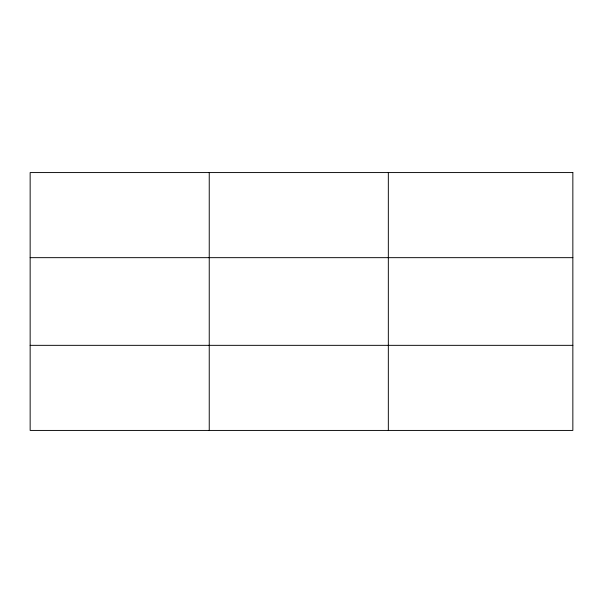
<?xml version="1.0" encoding="UTF-8"?>
<svg xmlns="http://www.w3.org/2000/svg" width="603" height="603" viewBox="0 0 603 603"><rect width="100%" height="100%" fill="white"/><g stroke="black" fill="none" stroke-linecap="round" stroke-linejoin="round"><path stroke-width="0.9" d="M209.241 172.571L209.241 430.429M388.332 172.571L388.332 430.429M30.15 257.662L572.85 257.662M30.15 345.338L572.85 345.338M572.85 172.571L572.85 430.429L30.15 430.429L30.15 172.571L572.85 172.571"/></g></svg>
